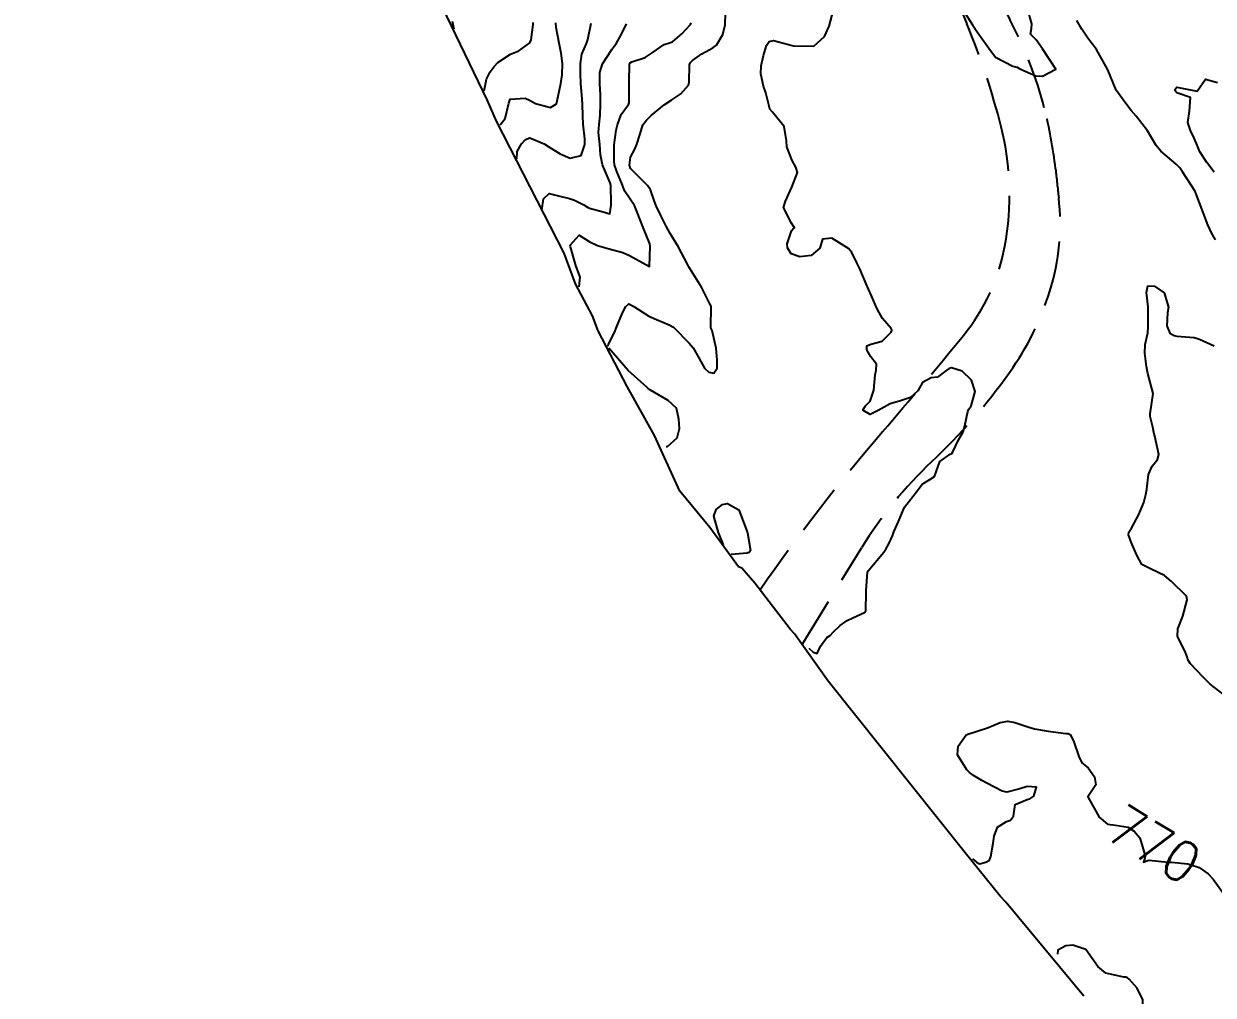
# Model space of a CAD drawing. Header units: metres. Extents: x 298520 to 308411, y 7433745 to 7450750.
# Drawn here: x 302644.4 to 302762.1, y 7440802.5 to 7440898.7 of the extents above; entities that cross this region are included whole.
import ezdxf
from ezdxf.enums import TextEntityAlignment as Align

# ---------------------------------------------------------------- set-up
doc = ezdxf.new("R2010")
doc.units = ezdxf.units.M
doc.header["$LTSCALE"] = 10
doc.linetypes.add('DASHED', pattern=[0.75, 0.5, -0.25])
for name, color, linetype in [('Area', 45, 'Continuous'), ('Cotas', 45, 'Continuous'), ('Curvas de Nivel 1m', 11, 'Continuous'), ('Curvas de Nivel 5m', 15, 'Continuous'), ('Vias Secundárias', 230, 'DASHED')]:
    doc.layers.add(name, color=color, linetype=linetype)
doc.styles.add('Style-STANDARD', font='STANDARD.shx')

msp = doc.modelspace()

# ---------------------------------------------------------------- linework, layer by layer
at = {"layer": 'Area'}
msp.add_polyline3d([(302749.34, 7440802.39, 770.26), (302741.59, 7440811.7, 770.11), (302741.03, 7440812.27, 770.16), (302737.57, 7440816.58, 770.01), (302724.03, 7440833.57, 769.64), (302720.68, 7440838.24, 768.57), (302720.27, 7440838.72, 768.5), (302716.77, 7440843.26, 768.33), (302715.47, 7440844.74, 774.82), (302715.13, 7440844.88, 769.07), (302712.3, 7440848.77, 775.33), (302709.32, 7440852.39, 780.51), (302706.81, 7440857.9, 769.02), (302704.11, 7440862.74, 768.64), (302701.26, 7440868.24, 768.33), (302700.69, 7440869.75, 768.17), (302699, 7440872.89, 768.39), (302697.88, 7440875.94, 767.14), (302691.18, 7440889.02, 764.22), (302690.28, 7440891.07, 763.46), (302685.37, 7440901.29, 762.69)], dxfattribs=at)
at = {"layer": 'Curvas de Nivel 1m', "flags": 128}
for points, elevation in [([(302722.09, 7440836.83), (302722.54, 7440836.43), (302722.93, 7440836.32), (302723.27, 7440837.03), (302723.89, 7440837.88), (302724.21, 7440838.1), (302724.52, 7440838.4), (302725.22, 7440839.09), (302725.91, 7440839.56), (302726.46, 7440839.84), (302727.6, 7440840.37), (302727.76, 7440840.54), (302727.78, 7440842.37), (302727.79, 7440842.54), (302727.92, 7440844.37), (302727.93, 7440844.41), (302727.97, 7440844.48), (302729.53, 7440846.35), (302729.71, 7440846.63), (302730.01, 7440847.16), (302730.38, 7440847.97), (302730.51, 7440848.34), (302730.99, 7440849.37), (302731.38, 7440850.33), (302731.58, 7440850.8), (302732.05, 7440851.39), (302732.75, 7440852.31), (302733.32, 7440853.06), (302734.08, 7440853.54), (302734.53, 7440853.84), (302734.72, 7440854.28), (302735.06, 7440855.32), (302736.11, 7440856.03), (302736.27, 7440856.11), (302736.37, 7440856.27), (302736.93, 7440857.46), (302737.38, 7440858.26), (302737.56, 7440858.85), (302737.83, 7440860.25), (302737.94, 7440860.48), (302738.17, 7440860.84), (302738.56, 7440862.24), (302738.2, 7440863.38), (302737.27, 7440864.26), (302736.22, 7440864.59), (302735.98, 7440864.51), (302735.66, 7440864.28), (302734.84, 7440863.65), (302734.2, 7440863.59), (302733.36, 7440863.14), (302732.89, 7440862.31), (302732.18, 7440861.64), (302731.19, 7440861.31), (302730.17, 7440861.01), (302728.96, 7440860.36), (302728.16, 7440859.97), (302727.44, 7440860.38), (302727.72, 7440860.82), (302728.17, 7440861.29), (302728.55, 7440862.36), (302728.68, 7440863.89), (302728.76, 7440864.36), (302728.81, 7440864.95), (302728.23, 7440865.66), (302727.85, 7440866.37), (302727.86, 7440866.76), (302728.24, 7440866.93), (302729.36, 7440867.24), (302730.26, 7440868.11), (302730.33, 7440868.27), (302730.33, 7440868.34), (302730.26, 7440868.47), (302729.4, 7440869.47), (302728.89, 7440870.36), (302728.7, 7440870.78), (302728.3, 7440871.72), (302728.01, 7440872.37), (302727.78, 7440872.9), (302727.14, 7440874.38), (302726.88, 7440874.92), (302726.35, 7440876), (302726.04, 7440876.39), (302724.37, 7440877.44), (302723.47, 7440877.32), (302723.19, 7440876.43), (302722.35, 7440875.7), (302721.21, 7440875.59), (302720.35, 7440875.89), (302720, 7440876.46), (302719.96, 7440876.86), (302720.38, 7440878.16), (302720.51, 7440878.33), (302720.67, 7440878.46), (302720.39, 7440878.91), (302719.6, 7440880.47), (302719.8, 7440881.08), (302720.42, 7440882.46), (302720.98, 7440883.92), (302720.83, 7440884.46), (302720.46, 7440885.12), (302719.94, 7440886.47), (302719.88, 7440887.07), (302719.66, 7440888.47), (302718.52, 7440889.89), (302718.23, 7440890.2), (302718.16, 7440890.49), (302717.84, 7440891.8), (302717.62, 7440892.49), (302717.36, 7440893.69), (302717.39, 7440894.5), (302717.61, 7440895.52), (302717.9, 7440896.49), (302718.19, 7440896.9), (302718.6, 7440897.01), (302720.59, 7440896.46), (302722.59, 7440896.44), (302723.66, 7440897.38), (302724.1, 7440898.42), (302724.64, 7440900.41)], 769), ([(302737.22, 7440900.26), (302738.31, 7440898.55), (302738.5, 7440898.24), (302738.54, 7440898.17), (302738.61, 7440898.07), (302739.92, 7440896.23), (302740.58, 7440895.33), (302742.31, 7440894.46), (302742.57, 7440894.4), (302742.72, 7440894.34), (302742.98, 7440894.19), (302744.56, 7440893.5), (302745.25, 7440893.48), (302746.57, 7440894.15), (302745.25, 7440896.16), (302744.6, 7440897.07), (302744.05, 7440897.62), (302744.16, 7440898.18), (302744.17, 7440898.63), (302743.74, 7440900.18)], 769), ([(302686.98, 7440898.13), (302686.89, 7440898.59), (302686.84, 7440898.87)], 762), ([(302689.95, 7440892), (302690.2, 7440893.17), (302690.56, 7440893.9), (302690.96, 7440894.42), (302691.33, 7440894.81), (302692.58, 7440895.64), (302693.41, 7440895.96), (302694.49, 7440896.77), (302694.53, 7440896.83), (302694.6, 7440897.07), (302694.8, 7440898.59), (302694.81, 7440898.77)], 763), ([(302691.56, 7440888.66), (302692.03, 7440889.28), (302692.4, 7440890.79), (302692.53, 7440891.18), (302694.03, 7440891.27), (302694.53, 7440891.04), (302695.03, 7440890.76), (302696.52, 7440890.35), (302697.12, 7440890.74), (302697.28, 7440891.49), (302697.54, 7440892.74), (302697.69, 7440893.6), (302697.7, 7440894.73), (302697.59, 7440895.74), (302697.39, 7440896.74), (302697.08, 7440898.28), (302697.06, 7440898.74)], 764), ([(302695.67, 7440880.19), (302695.84, 7440881.32), (302696.41, 7440881.84), (302697.31, 7440881.63), (302698.41, 7440881.34), (302698.89, 7440881.2), (302699.84, 7440880.71), (302700.19, 7440880.49), (302700.4, 7440880.4), (302701.73, 7440880.02), (302702.39, 7440879.84), (302702.53, 7440880.68), (302702.54, 7440880.81), (302702.49, 7440882.68), (302702.43, 7440882.91), (302701.67, 7440884.69), (302701.49, 7440885.67), (302701.4, 7440886.69), (302701.28, 7440887.9), (302701.33, 7440888.69), (302701.44, 7440889.61), (302701.49, 7440890.69), (302701.47, 7440891.62), (302701.4, 7440892.69), (302701.42, 7440893.83), (302701.66, 7440894.68), (302702.59, 7440896.12), (302702.84, 7440896.42), (302703.02, 7440896.67), (302703.58, 7440897.69), (302704.05, 7440898.66)], 766), ([(302699.35, 7440872.61), (302699.45, 7440873.58), (302699.04, 7440874.71), (302698.5, 7440876.57), (302698.49, 7440876.72), (302699.36, 7440877.72), (302700.36, 7440877.1), (302701.19, 7440876.69), (302702.35, 7440876.38), (302703.68, 7440875.99), (302704.34, 7440875.7), (302706.33, 7440874.63), (302706.41, 7440876.63), (302706.36, 7440876.85), (302705.63, 7440878.64), (302705.19, 7440879.84), (302704.84, 7440880.65), (302704.41, 7440881.27), (302703.86, 7440882.1), (302703.64, 7440882.66), (302703.1, 7440884.02), (302702.88, 7440884.67), (302702.83, 7440885.05), (302702.82, 7440886.67), (302703.04, 7440888.12), (302703.16, 7440888.66), (302703.51, 7440889.67), (302704.24, 7440890.65), (302704.33, 7440890.84), (302704.3, 7440892.65), (302704.3, 7440892.9), (302704.35, 7440894.65), (302704.43, 7440894.8), (302704.58, 7440894.9), (302705.91, 7440895.31), (302706.58, 7440895.76), (302707.79, 7440896.61), (302708.41, 7440896.79), (302708.6, 7440896.88), (302709.54, 7440897.66), (302710.38, 7440898.58), (302710.46, 7440898.75)], 767), ([(302702.21, 7440866.72), (302702.24, 7440866.86), (302702.85, 7440868.07), (302703.1, 7440868.67), (302703.65, 7440870.04), (302704, 7440870.65), (302704.29, 7440870.92), (302704.77, 7440870.65), (302706.27, 7440869.7), (302707.01, 7440869.36), (302708.27, 7440868.85), (302708.7, 7440868.6), (302710.24, 7440867.02), (302710.64, 7440866.58), (302711.21, 7440865.58), (302711.79, 7440864.56), (302712.21, 7440864.16), (302712.69, 7440864.07), (302713.03, 7440864.55), (302713.04, 7440865.36), (302712.94, 7440866.55), (302712.54, 7440868.27), (302712.41, 7440868.56), (302712.4, 7440868.69), (302712.44, 7440870.56), (302712.42, 7440870.69), (302712.29, 7440870.94), (302711.47, 7440872.57), (302710.33, 7440874.41), (302710.23, 7440874.58), (302710.12, 7440874.8), (302709.18, 7440876.59), (302708.37, 7440877.88), (302707.97, 7440878.61), (302707.46, 7440879.68), (302707, 7440880.62), (302706.83, 7440881.05), (302706.42, 7440882.22), (302706.12, 7440882.63), (302704.45, 7440884.32), (302704.35, 7440884.65), (302704.46, 7440885.44), (302704.88, 7440886.24), (302705.05, 7440886.64), (302705.39, 7440887.74), (302705.68, 7440888.64), (302706.02, 7440889.12), (302706.51, 7440889.56), (302707.77, 7440890.61), (302708.53, 7440891.11), (302709.43, 7440891.7), (302710.19, 7440892.58), (302710.26, 7440892.87), (302710.29, 7440894.58), (302710.36, 7440894.79), (302710.58, 7440895.03), (302711.5, 7440895.66), (302712.59, 7440896.27), (302712.96, 7440896.55), (302713.58, 7440897.58), (302713.81, 7440898.54), (302713.84, 7440899.74)], 768), ([(302762.24, 7440883.96), (302761.5, 7440884.93), (302760.81, 7440885.98), (302760.48, 7440886.81), (302760.13, 7440887.62), (302759.91, 7440887.99), (302759.61, 7440888.89), (302759.79, 7440889.99), (302759.88, 7440891.34), (302758.54, 7440891.83), (302758.38, 7440892.01), (302758.38, 7440892.18), (302758.55, 7440892.38), (302760.54, 7440891.98), (302760.54, 7440891.98), (302761.37, 7440893.16), (302762.56, 7440892.85)], 771), ([(302707.98, 7440856.8), (302708.02, 7440856.79), (302708.12, 7440856.79), (302709.06, 7440857.66), (302709.29, 7440858.59), (302709.24, 7440859.5), (302709.01, 7440860.59), (302708.17, 7440861.36), (302706.44, 7440862.38), (302706.19, 7440862.55), (302706.09, 7440862.63), (302704.21, 7440864.33), (302702.29, 7440866.55)], 768), ([(302713.65, 7440847.05), (302713.15, 7440848.27), (302712.69, 7440849.9), (302712.92, 7440850.55), (302713.55, 7440851.04), (302714.05, 7440851.16), (302715.16, 7440850.52), (302715.91, 7440848.62), (302715.94, 7440848.51), (302716.02, 7440848.24), (302716.33, 7440846.51), (302716.18, 7440846.31), (302715.99, 7440846.24), (302714.41, 7440846.1)], 769)]:
    msp.add_lwpolyline(points, dxfattribs=dict(at, elevation=elevation))
at = {"layer": 'Curvas de Nivel 5m', "flags": 128}
for points, elevation in [([(302693.2, 7440885.28), (302693.24, 7440886.01), (302693.65, 7440886.78), (302694.05, 7440887.21), (302694.48, 7440887.36), (302695.9, 7440886.76), (302696.47, 7440886.41), (302697.49, 7440885.77), (302698.46, 7440885.35), (302699.56, 7440885.61), (302699.93, 7440886.71), (302699.93, 7440887.26), (302699.77, 7440888.71), (302699.72, 7440889.5), (302699.71, 7440890.71), (302699.63, 7440891.61), (302699.52, 7440892.71), (302699.5, 7440893.77), (302699.51, 7440894.71), (302699.64, 7440895.65), (302700.08, 7440896.71), (302700.22, 7440897.08), (302700.54, 7440898.7)], 765), ([(302762.37, 7440877.27), (302761.95, 7440877.96), (302761.61, 7440878.74), (302761.14, 7440879.97), (302760.42, 7440881.89), (302760.39, 7440881.95), (302760.37, 7440881.98), (302760.3, 7440882.11), (302759.1, 7440884), (302758.83, 7440884.38), (302758.46, 7440884.74), (302756.96, 7440886.03), (302756.48, 7440886.61), (302755.62, 7440888.04), (302754.51, 7440889.49), (302754.01, 7440890.06), (302753.37, 7440890.9), (302752.54, 7440892.08), (302751.7, 7440894.09), (302750.59, 7440896.1), (302749.72, 7440897.23), (302749.14, 7440898.12), (302748.63, 7440898.98)], 770), ([(302763.54, 7440831.94), (302761.84, 7440833.28), (302761.13, 7440833.97), (302759.87, 7440835.33), (302759.61, 7440835.72), (302759.55, 7440835.98), (302759.31, 7440836.56), (302758.6, 7440838), (302758.64, 7440838.73), (302759.12, 7440839.99), (302759.56, 7440841.61), (302759.48, 7440841.99), (302757.96, 7440843.45), (302757.3, 7440844.02), (302755.98, 7440844.64), (302755.07, 7440845.13), (302754.56, 7440846.05), (302754.01, 7440847.34), (302753.74, 7440848.06), (302753.78, 7440848.31), (302754.03, 7440848.72), (302754.76, 7440850.05), (302755.26, 7440851.25), (302755.48, 7440852.04), (302755.55, 7440852.56), (302755.74, 7440854.04), (302756.1, 7440854.85), (302756.63, 7440855.5), (302756.74, 7440856.02), (302756.35, 7440857.82), (302756.3, 7440858.03), (302756.15, 7440858.72), (302755.89, 7440859.77), (302755.88, 7440860.03), (302756.18, 7440862.03), (302755.65, 7440864.04), (302755.53, 7440864.73), (302755.35, 7440866.04), (302755.39, 7440866.89), (302755.65, 7440868.04), (302755.69, 7440868.62), (302755.68, 7440870.04), (302755.69, 7440870.64), (302755.52, 7440872.04), (302755.66, 7440872.69), (302756.31, 7440872.66), (302757.29, 7440872.02), (302757.71, 7440870.6), (302757.62, 7440870.02), (302757.55, 7440868.74), (302757.83, 7440868.01), (302758.26, 7440867.78), (302758.54, 7440867.72), (302760.26, 7440867.58), (302760.79, 7440867.44), (302762.24, 7440866.76)], 770), ([(302738.32, 7440815.98), (302738.69, 7440815.64), (302739, 7440815.48), (302739.63, 7440815.64), (302739.99, 7440815.85), (302740.13, 7440816.22), (302740.35, 7440817.52), (302740.44, 7440818.21), (302740.78, 7440819.1), (302741.68, 7440819.66), (302742.07, 7440819.81), (302742.35, 7440820.19), (302742.53, 7440821.36), (302743.71, 7440821.84), (302743.97, 7440821.92), (302744.37, 7440822.17), (302744.64, 7440823.08), (302743.72, 7440823.12), (302743, 7440822.91), (302741.72, 7440822.56), (302741.24, 7440822.68), (302739.73, 7440823.47), (302739.24, 7440823.73), (302738.39, 7440824.24), (302738, 7440824.51), (302737.74, 7440824.77), (302736.83, 7440826.26), (302736.88, 7440827.14), (302737.68, 7440828.25), (302737.78, 7440828.3), (302737.85, 7440828.32), (302739.79, 7440828.95), (302741.06, 7440829.47), (302741.8, 7440829.61), (302742.51, 7440829.48), (302743.79, 7440829.04), (302744.46, 7440828.84), (302745.79, 7440828.62), (302747.53, 7440828.38), (302747.79, 7440828.37), (302747.96, 7440828.3), (302748.06, 7440828.13), (302748.33, 7440827.57), (302748.84, 7440826.11), (302749.12, 7440825.48), (302749.74, 7440824.97), (302750.39, 7440824.09), (302750.51, 7440823.31), (302749.71, 7440822.1), (302750.84, 7440820.09), (302751.68, 7440819.42), (302752.45, 7440819.3), (302753.67, 7440819.11), (302754.32, 7440818.7), (302754.86, 7440818.04), (302755.39, 7440816.28), (302755.35, 7440816.03), (302755.25, 7440815.66), (302755.63, 7440815.81), (302755.81, 7440815.85), (302757.63, 7440815.66), (302758, 7440815.63), (302759.63, 7440815.48), (302760.76, 7440815.11), (302761.62, 7440814.48), (302762.13, 7440813.95), (302763.59, 7440811.94)], 770), ([(302752.97, 7440798.52), (302753.43, 7440799.11), (302754.89, 7440800.04), (302755.16, 7440800.33), (302755.18, 7440802.03), (302754.62, 7440803.18), (302753.81, 7440804.06), (302753.64, 7440804.2), (302753.49, 7440804.26), (302753.29, 7440804.27), (302751.5, 7440804.67), (302750.71, 7440805.3), (302750.16, 7440806.1), (302749.53, 7440807.01), (302748.23, 7440807.42), (302747.53, 7440807.35), (302746.74, 7440806.92), (302746.72, 7440806.54)], 770)]:
    msp.add_lwpolyline(points, dxfattribs=dict(at, elevation=elevation))
at = {"layer": 'Vias Secundárias'}
for points, elevation in [([(302721.44, 7440837.19), (302727.34, 7440846.8, -0.06653), (302734.26, 7440855.29, 0.049396), (302741.97, 7440864.14, 0.079233), (302745.97, 7440872.18, 0.104256), (302746.84, 7440881.43, -0.000553), (302746.52, 7440884.3, 0.035439), (302745.41, 7440890.33, 0.05937), (302742.04, 7440899, -0.041064), (302734.29, 7440916.94, 0.036641), (302719.51, 7440952.01, 0.020574), (302708.04, 7440972.37, -0.032706), (302685.81, 7441014.17, 0.054249), (302680.64, 7441022.94, -0.072999), (302676.51, 7441030.59, 0.016185), (302668.61, 7441050.32, 0.088812), (302664.14, 7441056.97, 0.339029), (302647.25, 7441059.51, -0.019842), (302622.85, 7441047.28, 6.553884)], 768.81), ([(302624.85, 7441042.46), (302639.67, 7441050.78), (302648, 7441055.31, -0.203721), (302656.78, 7441056.17, -0.185999), (302663.12, 7441051.12, -0.014988), (302666.8, 7441044.39, -0.054683), (302669.88, 7441036.23, 0.063953), (302673.23, 7441027.82, -0.015588), (302678.33, 7441017.93, 0.047943), (302683.45, 7441009.4, -0.026966), (302688.92, 7441001.1, -0.034085), (302695.68, 7440987.48), (302702.34, 7440974.68), (302709.82, 7440962.04, -0.025976), (302717.64, 7440947.11, -0.014186), (302727.91, 7440922.98, 0.005296), (302737.75, 7440898.65, -0.036848), (302741.14, 7440888.46, -0.108443), (302741.51, 7440876.63, -0.125744), (302737.41, 7440867.8, -0.006308), (302729.4, 7440858.24, 0.025172), (302717.31, 7440842.65, 1.917465)], 764.51)]:
    msp.add_lwpolyline(points, format="xyb", dxfattribs=dict(at, elevation=elevation))

# ---------------------------------------------------------------- texts
at = {"layer": 'Cotas', "style": 'Style-STANDARD'}
msp.add_text('770', height=4, rotation=328.5369, dxfattribs=at).set_placement((302756.29, 7440817.41, 770), align=Align.MIDDLE_CENTER)

doc.saveas('drawing.dxf')
